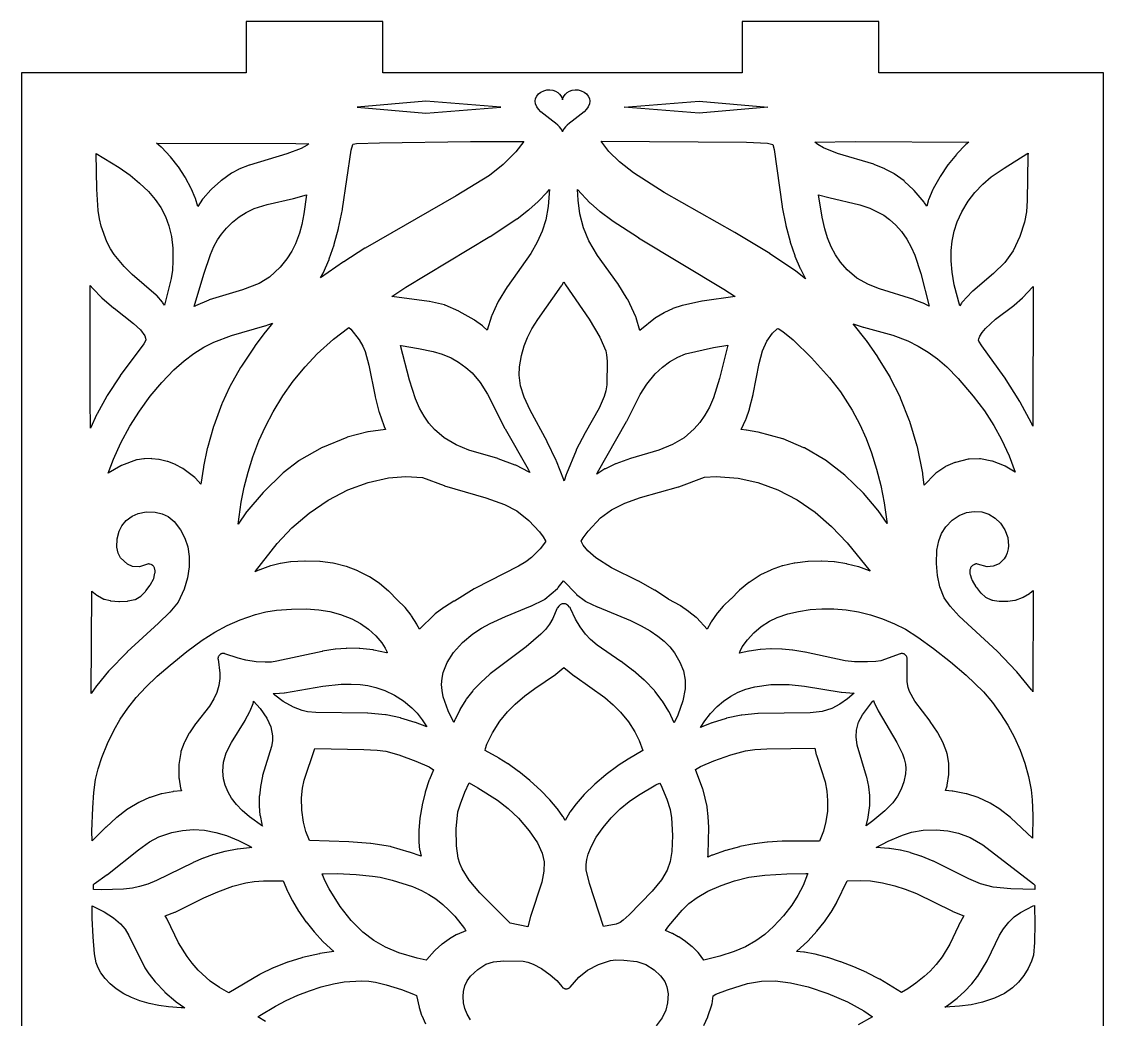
# Model space of a CAD drawing. Header units: millimetres. Extents: x 10 to 410, y 18 to 283.
# Drawn here: x 79 to 142.3, y 88.6 to 147 of the extents above; entities that cross this region are included whole.
import ezdxf

# ---------------------------------------------------------------- set-up
doc = ezdxf.new("R2010")
doc.units = ezdxf.units.MM
doc.layers.add('CUT', color=1, linetype='Continuous')
doc.layers.add('ENGRAVE', color=5, linetype='Continuous')

msp = doc.modelspace()

# ---------------------------------------------------------------- linework, layer by layer
at = {"layer": 'CUT'}
for points in [[(121.134, 147), (121.134, 144), (100.134, 144), (100.134, 147), (92.134, 147), (92.134, 144), (79, 144), (79, 24), (92.134, 24), (92.134, 21), (100.134, 21), (100.134, 24), (121.134, 24), (121.134, 21), (129.134, 21), (129.134, 24), (142.2679, 24), (142.2679, 144), (129.134, 144), (129.134, 147)], [(90.0753, 137.1644), (89.6127, 136.6428), (89.5819, 136.6028), (89.3035, 136.1882), (89.1612, 136.6424), (89.1455, 136.6853), (88.9294, 137.201), (88.9119, 137.2378), (88.5835, 137.8597), (88.5639, 137.8931), (88.1733, 138.4933), (88.1532, 138.5214), (87.7092, 139.087), (87.6879, 139.1116), (87.1995, 139.6291), (87.1692, 139.6574), (86.8908, 139.8854), (95.0315, 139.8751), (95.7977, 139.849), (95.6996, 139.775), (95.3438, 139.5814), (94.5167, 139.2614), (92.3241, 138.5997), (92.3066, 138.5936), (91.7115, 138.3633), (91.6841, 138.3507), (91.3093, 138.1521), (91.2785, 138.133), (90.6853, 137.7112), (90.6587, 137.6899), (90.1025, 137.1917)], [(97.5362, 134.9178), (97.7588, 136.0057), (97.7642, 136.0364), (98.2664, 139.4692), (98.3614, 139.8057), (98.3849, 139.8384), (98.5853, 139.868), (99.9336, 139.9133), (105.2455, 139.9871), (108.3628, 139.9791), (107.8961, 139.3758), (107.1631, 138.6427), (106.3652, 137.9969), (104.4124, 136.8), (99.0871, 133.7433), (99.0763, 133.7368), (97.835, 132.9459), (97.8247, 132.939), (96.4868, 132.0022), (96.6146, 132.238), (96.632, 132.2737), (96.9791, 133.0741), (96.9933, 133.1111), (97.2751, 133.939), (97.2851, 133.9723), (97.5291, 134.8874)], [(123.4851, 136.1495), (123.694, 135.0906), (123.701, 135.0601), (123.9422, 134.1288), (123.9525, 134.094), (124.2144, 133.3141), (124.228, 133.2787), (124.5328, 132.5604), (124.5501, 132.5243), (124.8545, 131.9526), (124.2832, 132.4004), (124.2651, 132.4135), (122.7631, 133.4154), (122.7522, 133.4223), (120.7092, 134.6511), (120.7036, 134.6544), (116.5882, 136.9975), (114.7958, 138.1487), (113.9647, 138.7954), (113.3513, 139.3939), (112.9318, 139.9408), (112.899, 140), (121.3874, 139.9378), (122.6294, 139.8867), (122.9305, 139.8176), (123.0059, 139.5136), (123.4801, 136.1784)], [(125.8917, 139.6066), (125.5647, 139.8027), (125.3868, 139.9541), (127.7572, 139.9791), (134.3999, 139.9482), (134.2288, 139.802), (134.2062, 139.7809), (133.6957, 139.2542), (133.6752, 139.231), (133.1969, 138.6421), (133.1775, 138.616), (132.7143, 137.9346), (132.694, 137.9015), (132.3149, 137.2134), (132.2936, 137.169), (132.0404, 136.5625), (132.0279, 136.529), (132.0176, 136.4943), (131.9397, 136.1923), (131.8116, 136.3903), (131.7818, 136.4305), (131.1927, 137.1229), (131.1677, 137.1494), (130.6419, 137.6492), (130.6095, 137.6762), (130.039, 138.0867), (130.009, 138.1055), (129.515, 138.3734), (129.4911, 138.3847), (128.8689, 138.6436), (128.8434, 138.6526), (126.7122, 139.2742)], [(85.4703, 132.2094), (84.9982, 132.6617), (84.4142, 133.3677), (84.1982, 133.7106), (83.991, 134.119), (83.6518, 135.037), (83.5535, 135.4606), (83.4809, 135.9498), (83.3995, 137.1986), (83.3634, 139.2752), (84.7109, 138.4601), (85.3445, 138.009), (85.899, 137.556), (86.4161, 137.057), (86.8104, 136.5955), (87.1335, 136.1264), (87.4117, 135.5994), (87.6168, 135.054), (87.7655, 134.4259), (87.8415, 133.7486), (87.8505, 132.9952), (87.8202, 132.4538), (87.7445, 131.9683), (87.3476, 130.4139), (87.2628, 130.5443), (87.2315, 130.5859), (86.9034, 130.9643), (86.8695, 130.9983)], [(136.9888, 133.5961), (136.4981, 132.913), (135.8503, 132.2568), (134.6237, 131.225), (134.5965, 131.1993), (134.0154, 130.5834), (133.9914, 130.5553), (133.9697, 130.5238), (133.8686, 130.3615), (133.5484, 131.6021), (133.4226, 132.3373), (133.3603, 133.0032), (133.3592, 133.6059), (133.4163, 134.1609), (133.5413, 134.729), (133.7258, 135.2872), (133.9923, 135.8773), (134.3582, 136.4882), (134.7588, 137.0104), (135.2232, 137.4958), (135.7132, 137.9113), (136.4609, 138.4274), (137.7954, 139.2724), (137.8674, 139.3102), (137.8579, 139.1692), (137.8568, 139.1425), (137.803, 136.5235), (137.7638, 135.8636), (137.6511, 135.2706), (137.3766, 134.4205)], [(89.6542, 132.2276), (90.0486, 133.3798), (90.2502, 133.8456), (90.4569, 134.2297), (90.6827, 134.5632), (90.9784, 134.9168), (91.3288, 135.2659), (91.7178, 135.577), (92.1401, 135.8402), (92.6009, 136.058), (93.3638, 136.3032), (94.8938, 136.6534), (94.9041, 136.656), (95.6647, 136.8665), (95.5143, 135.7556), (95.3962, 135.1246), (95.256, 134.6211), (95.0086, 133.9882), (94.8023, 133.5693), (94.5085, 133.1102), (94.1179, 132.6288), (93.4955, 132.0508), (92.8838, 131.6718), (91.9251, 131.3038), (89.9734, 130.7155), (89.9461, 130.7054), (89.1756, 130.3698), (89.15, 130.357), (89.0961, 130.3262)], [(108.7826, 133.44), (107.4136, 131.4961), (107.3997, 131.4749), (106.8777, 130.6249), (106.8518, 130.5759), (106.5063, 129.8119), (106.4867, 129.7611), (106.2223, 128.943), (106.0014, 129.1674), (105.9806, 129.1868), (105.9586, 129.2038), (105.4821, 129.5393), (105.4584, 129.5543), (104.5901, 130.0435), (104.5678, 130.0546), (103.7758, 130.4059), (103.7536, 130.4145), (103.7311, 130.4209), (102.8514, 130.6207), (102.8306, 130.6244), (100.6573, 130.9135), (101.4775, 131.4593), (106.393, 134.4297), (106.4014, 134.435), (107.9638, 135.4567), (107.9805, 135.4684), (108.6519, 135.9785), (108.6704, 135.9938), (109.217, 136.4805), (109.2374, 136.5003), (109.7118, 137.0024), (109.7275, 137.0202), (109.8641, 137.1856), (109.8637, 136.9492), (109.805, 136.1735), (109.6619, 135.4105), (109.4445, 134.7328), (109.1595, 134.1008)], [(120.7304, 130.9066), (118.8102, 130.6497), (118.7908, 130.6462), (117.6489, 130.3923), (117.6237, 130.3854), (117.0931, 130.2044), (117.0694, 130.195), (116.6022, 129.9807), (116.5765, 129.9671), (116.1087, 129.6865), (116.0764, 129.664), (115.1637, 128.9312), (114.9447, 129.6607), (114.9329, 129.6951), (114.919, 129.728), (114.4472, 130.7313), (114.4236, 130.775), (113.8701, 131.672), (113.8544, 131.6955), (112.6881, 133.3186), (112.1797, 134.1808), (111.863, 134.9248), (111.6516, 135.7457), (111.5486, 136.5589), (111.5148, 137.1768), (112.2409, 136.4052), (112.265, 136.3822), (112.8238, 135.8977), (112.8407, 135.8841), (113.5146, 135.3787), (113.5304, 135.3678), (115.0778, 134.3612), (115.0857, 134.3563), (120.0775, 131.3427)], [(131.2406, 133.3266), (131.5886, 132.2669), (132.0828, 130.348), (131.844, 130.4675), (131.8245, 130.4762), (131.1927, 130.7284), (131.1754, 130.7345), (129.1818, 131.3616), (128.5223, 131.6134), (127.8415, 131.9943), (127.2829, 132.483), (126.9003, 132.9276), (126.6034, 133.3588), (126.3517, 133.8263), (126.1372, 134.3488), (125.9719, 134.8779), (125.8141, 135.549), (125.6082, 136.8719), (126.2059, 136.7038), (126.2156, 136.7012), (128.0176, 136.2755), (128.6035, 136.0849), (129.423, 135.6692), (129.768, 135.4181), (130.1296, 135.0854), (130.4552, 134.7098), (130.7642, 134.2736), (131.0305, 133.8)], [(109.1841, 129.5684), (110.5824, 131.5383), (110.5985, 131.5627), (110.6131, 131.5889), (110.7113, 131.7794), (110.7853, 131.6376), (110.8117, 131.5937), (112.1884, 129.5971), (112.8266, 128.5348), (113.1616, 127.7293), (113.2103, 127.5064), (113.2396, 127.1369), (113.2206, 125.7376), (113.1706, 125.3943), (113.0781, 125.0662), (112.7698, 124.3845), (111.9611, 122.9421), (111.9543, 122.9295), (111.4424, 121.9417), (111.4257, 121.9058), (110.8588, 120.5354), (110.8442, 120.4953), (110.7259, 120.1205), (110.7199, 120.1428), (110.7031, 120.195), (110.2823, 121.2859), (110.2672, 121.3209), (109.7384, 122.4186), (109.729, 122.4371), (108.7444, 124.2585), (108.3977, 125.017), (108.1842, 125.6792), (108.102, 126.3067), (108.1237, 126.8053), (108.23, 127.4617), (108.3827, 128.0187), (108.5862, 128.5252), (108.8428, 129.0177)], [(84.7536, 126.27), (83.9994, 125.1123), (83.9821, 125.0831), (83.4172, 124.0409), (83.4065, 124.0198), (83.0225, 123.2129), (83.0034, 124.8505), (83, 131.5672), (83.1586, 131.3772), (83.1797, 131.3541), (83.6807, 130.8533), (83.6974, 130.8378), (84.391, 130.2359), (84.4038, 130.2252), (85.5431, 129.3402), (85.9559, 128.9615), (86.1959, 128.6159), (86.243, 128.4789), (86.2598, 128.3743), (86.2488, 128.3234), (86.1446, 128.1382), (84.7678, 126.2903)], [(137.3883, 124.7624), (136.4839, 126.1879), (136.4699, 126.2086), (135.1525, 128.0219), (134.987, 128.3089), (134.9707, 128.363), (134.9818, 128.444), (135.0363, 128.585), (135.1798, 128.8178), (135.366, 129.0429), (135.956, 129.5893), (137.0338, 130.3914), (137.0517, 130.4057), (137.5374, 130.8276), (137.5621, 130.8515), (138.1299, 131.4597), (138.1576, 131.4934), (138.1641, 131.5021), (138.1465, 123.3284), (138.087, 123.464), (138.071, 123.4966), (137.4036, 124.7363)], [(89.634, 120.9628), (89.628, 120.9284), (89.4861, 119.9364), (89.1679, 120.2893), (89.1457, 120.3116), (89.1222, 120.3312), (88.4363, 120.8464), (88.3978, 120.8706), (88.02, 121.0679), (87.993, 121.08), (87.5424, 121.2524), (87.5132, 121.2615), (87.0507, 121.3738), (87.0221, 121.3788), (86.6144, 121.4253), (86.5862, 121.4265), (86.1815, 121.4219), (86.1501, 121.4194), (85.7646, 121.3608), (85.7421, 121.3561), (85.7199, 121.3493), (84.8404, 121.0319), (84.8175, 121.0222), (84.7951, 121.0102), (84.0688, 120.5735), (84.3755, 121.3898), (84.8109, 122.3494), (85.338, 123.3319), (85.8866, 124.2098), (86.5192, 125.0852), (87.1939, 125.8898), (87.904, 126.6148), (88.5071, 127.1429), (89.0791, 127.5735), (89.6585, 127.9422), (90.2387, 128.2431), (91.2803, 128.6293), (93.2246, 129.1958), (93.2384, 129.2002), (93.6728, 129.3557), (93.261, 128.8483), (93.2513, 128.8358), (92.648, 128.0245), (92.6358, 128.0071), (91.8211, 126.7775), (91.8071, 126.7548), (91.1688, 125.6436), (91.1498, 125.6067), (90.7242, 124.6745), (90.7096, 124.6386), (90.2389, 123.3393), (90.229, 123.3091), (89.8662, 122.0681), (89.8561, 122.0276)], [(92.242, 120.6299), (92.5256, 121.5309), (92.8794, 122.4631), (93.2576, 123.3065), (93.7108, 124.1748), (94.2824, 125.1119), (94.8794, 125.9538), (95.5734, 126.8007), (96.2841, 127.5535), (97.2386, 128.4218), (98.1286, 129.093), (98.14, 129.0963), (98.2448, 129.0115), (98.7328, 128.3756), (98.949, 128.0137), (99.0936, 127.7044), (99.3085, 126.9049), (99.6805, 125.0729), (99.6856, 125.0505), (99.8997, 124.1882), (99.9117, 124.1473), (100.1768, 123.3633), (100.1982, 123.3105), (100.2822, 123.1342), (99.2733, 123.0041), (99.2426, 122.9982), (98.046, 122.6768), (98.0165, 122.6667), (96.6052, 122.0859), (96.5759, 122.0716), (95.2398, 121.3134), (95.2083, 121.2926), (94.2989, 120.6022), (94.2677, 120.5751), (93.1459, 119.4638), (93.1268, 119.4432), (92.1799, 118.3396), (92.1579, 118.3112), (91.6577, 117.6009), (91.8384, 118.8828), (92.0194, 119.7657)], [(134.3921, 121.4033), (134.3655, 121.398), (133.6208, 121.2065), (133.5861, 121.1947), (133.0419, 120.9634), (133.0162, 120.9507), (132.9914, 120.9348), (132.4768, 120.5694), (132.4563, 120.5535), (132.4369, 120.5356), (131.7836, 119.8819), (131.7125, 120.5197), (131.7049, 120.5687), (131.391, 122.1104), (131.3799, 122.1549), (130.9505, 123.6059), (130.9358, 123.6486), (130.4111, 124.9695), (130.3944, 125.0067), (129.8063, 126.1775), (129.7896, 126.2078), (129.0862, 127.3667), (129.0717, 127.389), (128.4105, 128.3332), (128.3978, 128.3503), (127.6314, 129.325), (128.2276, 129.1298), (128.2377, 129.1269), (129.9496, 128.6489), (130.8345, 128.315), (131.4438, 128.0148), (132.0216, 127.6641), (132.5756, 127.258), (133.1144, 126.7913), (133.7842, 126.1091), (134.6511, 125.0903), (135.3097, 124.2193), (135.8658, 123.3662), (136.3196, 122.541), (136.7549, 121.5941), (137.1175, 120.642), (136.5302, 120.9888), (136.4892, 121.0084), (135.7744, 121.2755), (135.7353, 121.2865), (135.0754, 121.4113), (135.0524, 121.4144), (135.0293, 121.4152), (134.4189, 121.4052)], [(129.2454, 119.8509), (129.4452, 118.8333), (129.6101, 117.7436), (129.6235, 117.6259), (129.095, 118.3858), (129.0741, 118.4134), (128.2416, 119.403), (128.2171, 119.4292), (127.1681, 120.4412), (127.1408, 120.4648), (126.009, 121.3289), (125.9802, 121.3484), (124.7815, 122.0514), (124.7513, 122.0666), (123.5435, 122.5796), (123.512, 122.5905), (122.0701, 122.9811), (122.0488, 122.9859), (121.3904, 123.0997), (121.369, 123.1024), (121.0861, 123.124), (121.3524, 123.7202), (121.367, 123.7569), (121.5642, 124.3176), (121.5789, 124.3677), (121.7761, 125.1838), (121.781, 125.2058), (122.134, 126.9911), (122.3356, 127.7331), (122.5811, 128.3056), (122.9213, 128.775), (123.1832, 129.0222), (123.2403, 129.0406), (123.5245, 128.8715), (124.1289, 128.3696), (125.2059, 127.3212), (126.2598, 126.1507), (126.8935, 125.3344), (127.5703, 124.2689), (128.0187, 123.4299), (128.388, 122.6147), (128.7108, 121.7637), (129.0084, 120.8046)], [(102.8258, 123.4948), (102.5354, 123.9149), (102.2757, 124.3903), (102.0445, 124.9234), (101.6937, 126.0145), (101.1657, 128.0572), (101.1895, 128.0553), (102.2116, 127.8806), (103.071, 127.6967), (103.5882, 127.5401), (104.1192, 127.3167), (104.5501, 127.0782), (104.9874, 126.765), (105.3422, 126.4411), (105.8181, 125.8773), (106.2522, 125.1962), (107.2596, 123.1925), (107.2716, 123.1704), (108.6335, 120.811), (108.7318, 120.6077), (108.7178, 120.6174), (108.6876, 120.6353), (107.8982, 121.0379), (107.8713, 121.0498), (106.8651, 121.4234), (106.8499, 121.4285), (105.1609, 121.9319), (104.4064, 122.2426), (103.7225, 122.6429), (103.1487, 123.1267)], [(113.7531, 121.1222), (113.7323, 121.1135), (113.143, 120.839), (113.112, 120.8222), (112.6463, 120.525), (112.6906, 120.6212), (114.3851, 123.6026), (114.3956, 123.6221), (115.1758, 125.1716), (115.5682, 125.7937), (116.0625, 126.3873), (116.4842, 126.7796), (116.8936, 127.0842), (117.3819, 127.367), (117.8365, 127.5626), (119.4744, 127.9368), (120.3133, 128.0677), (119.819, 126.1147), (119.458, 124.9775), (119.2242, 124.4379), (118.9632, 123.9625), (118.6713, 123.5423), (118.3427, 123.1655), (117.745, 122.645), (117.0764, 122.2536), (116.2713, 121.9301), (114.619, 121.434), (114.6066, 121.4299)], [(97.9796, 115.114), (97.2194, 115.3033), (97.1945, 115.308), (96.4548, 115.4086), (96.4313, 115.4105), (95.5815, 115.437), (95.5616, 115.4366), (94.7395, 115.3901), (94.718, 115.3879), (94.1438, 115.3), (94.1221, 115.2956), (93.5681, 115.1558), (93.5463, 115.1493), (92.9273, 114.9285), (92.9122, 114.9226), (92.6443, 114.8069), (92.67, 114.8442), (93.9437, 116.461), (94.804, 117.3686), (95.8132, 118.2359), (96.9272, 118.998), (98.0827, 119.6019), (99.2638, 120.0401), (100.4556, 120.3058), (101.4772, 120.3902), (102.4368, 120.333), (103.7201, 119.846), (103.7376, 119.8401), (106.1566, 119.1271), (107.2383, 118.7432), (107.9565, 118.365), (108.6629, 117.8153), (109.2961, 117.1474), (109.5088, 116.849), (109.6311, 116.615), (109.645, 116.5549), (109.332, 116.1517), (108.8203, 115.6468), (108.4911, 115.3882), (108.069, 115.139), (105.4974, 113.8265), (105.4713, 113.8114), (104.3134, 113.0927), (104.2858, 113.0779), (103.7248, 112.74), (103.7004, 112.7236), (103.1786, 112.3368), (103.1478, 112.3108), (102.2623, 111.453), (102.1226, 111.7281), (102.1103, 111.7501), (101.8108, 112.2338), (101.7888, 112.2647), (101.4289, 112.709), (101.4041, 112.7361), (100.9866, 113.1394), (100.9599, 113.1623), (100.4879, 113.6489), (100.4604, 113.6751), (99.9368, 114.1174), (99.9093, 114.1382), (99.3371, 114.5175), (99.3101, 114.5333), (98.6923, 114.8475), (98.6661, 114.8589), (98.0056, 115.1059)], [(118.4839, 112.1024), (118.4553, 112.1288), (118.032, 112.4705), (118.0109, 112.4862), (117.5286, 112.8115), (117.5073, 112.8247), (116.8614, 113.1884), (116.8409, 113.1989), (116.0383, 113.7215), (116.021, 113.7319), (115.0917, 114.2476), (115.0806, 114.2535), (113.5034, 115.0335), (112.5914, 115.6203), (112.1089, 116.0375), (111.8361, 116.3668), (111.7319, 116.5932), (111.8431, 116.8014), (112.1288, 117.1917), (112.8585, 117.9678), (113.4919, 118.4268), (114.2719, 118.8165), (115.2053, 119.1458), (117.42, 119.7707), (117.44, 119.7773), (118.9484, 120.3487), (119.6292, 120.3836), (120.9117, 120.2761), (122.0595, 120.0256), (123.2274, 119.5999), (124.3596, 119.0077), (125.4064, 118.2866), (126.3717, 117.459), (127.2896, 116.5054), (128.619, 114.8499), (128.6056, 114.8561), (128.5866, 114.8638), (127.9593, 115.0872), (127.9387, 115.0937), (127.2913, 115.2606), (127.2707, 115.2649), (126.5504, 115.3829), (126.5296, 115.3853), (125.804, 115.4364), (125.7823, 115.437), (125.0016, 115.4172), (124.9785, 115.4154), (124.2155, 115.3175), (124.192, 115.3132), (123.5142, 115.1538), (123.4898, 115.1466), (122.8473, 114.921), (122.8203, 114.9097), (122.2231, 114.6182), (122.1947, 114.602), (121.5551, 114.1878), (121.5299, 114.1695), (120.9937, 113.735), (120.9663, 113.71), (120.4958, 113.2292), (120.469, 113.2005), (120.049, 112.8123), (120.023, 112.7852), (119.6994, 112.4017), (119.6812, 112.378), (119.3322, 111.8697), (119.317, 111.8452), (119.1019, 111.4566)], [(135.9409, 117.9523), (136.2579, 117.645), (136.5054, 117.2611), (136.6723, 116.8036), (136.7237, 116.3332), (136.7074, 116.1532), (136.6507, 115.92), (136.5812, 115.7515), (136.4701, 115.5702), (136.1648, 115.2784), (135.8207, 115.1279), (135.4664, 115.1019), (134.9015, 115.2583), (134.8719, 115.2644), (134.8421, 115.2666), (134.8122, 115.2648), (134.7827, 115.2593), (134.7537, 115.2497), (134.7254, 115.2364), (134.6461, 115.1932), (134.6183, 115.1758), (134.592, 115.1546), (134.5672, 115.1301), (134.5444, 115.1023), (134.5237, 115.0715), (134.5055, 115.0381), (134.4897, 115.0026), (134.4766, 114.9649), (134.4663, 114.9257), (134.4589, 114.8852), (134.4545, 114.8442), (134.4531, 114.8025), (134.4549, 114.7609), (134.4596, 114.7197), (134.4673, 114.6794), (134.4778, 114.6404), (134.5544, 114.3963), (134.5665, 114.362), (134.5809, 114.3294), (134.5973, 114.2987), (134.8158, 113.928), (134.8308, 113.9042), (134.8472, 113.8821), (135.0904, 113.577), (135.1122, 113.5521), (135.1356, 113.5301), (135.3551, 113.3428), (135.3816, 113.3227), (135.4094, 113.3061), (135.707, 113.1676), (135.7358, 113.1585), (135.7653, 113.1522), (136.1802, 113.0844), (136.2047, 113.0813), (136.2293, 113.0802), (136.6339, 113.0781), (136.6581, 113.0788), (136.682, 113.0815), (137.0925, 113.1426), (137.1329, 113.1513), (137.5388, 113.2923), (137.5775, 113.3117), (137.9558, 113.5416), (137.9939, 113.5693), (138.1664, 113.7168), (138.1469, 107.7818), (138.0975, 107.8634), (138.0742, 107.8964), (137.2146, 108.9595), (137.1966, 108.9798), (136.0616, 110.1513), (136.0503, 110.1624), (133.8432, 112.2146), (133.3174, 112.788), (132.9656, 113.2773), (132.7125, 113.9196), (132.5583, 114.5846), (132.5004, 115.2829), (132.5312, 116.0764), (132.64, 116.6238), (132.8078, 117.0381), (133.0606, 117.4288), (133.4277, 117.8205), (133.8327, 118.0997), (134.2659, 118.2729), (134.7113, 118.3413), (135.151, 118.3075), (135.5667, 118.1758)], [(87.0056, 111.7958), (85.1798, 110.1249), (85.1666, 110.1121), (84.1018, 109.0124), (84.0851, 108.9937), (83.3987, 108.1559), (83.3835, 108.1357), (83.0732, 107.6844), (83.1013, 113.6816), (83.1029, 113.6801), (83.3975, 113.442), (83.4377, 113.4146), (83.801, 113.2113), (83.8223, 113.2021), (83.8442, 113.196), (84.1736, 113.1166), (84.1965, 113.112), (84.2198, 113.1091), (84.6862, 113.0683), (84.709, 113.0672), (84.732, 113.0677), (85.1751, 113.0935), (85.1991, 113.0958), (85.2228, 113.1), (85.6197, 113.1851), (85.6512, 113.1936), (85.6818, 113.2054), (85.9671, 113.3833), (85.9944, 113.4026), (86.0202, 113.4256), (86.2327, 113.6365), (86.2535, 113.6589), (86.2727, 113.6839), (86.5129, 114.0219), (86.5389, 114.0637), (86.71, 114.3779), (86.7266, 114.4118), (86.7406, 114.4474), (86.7521, 114.4849), (86.7609, 114.5235), (86.7985, 114.7241), (86.8046, 114.764), (86.8077, 114.8045), (86.8079, 114.8453), (86.8051, 114.8858), (86.7995, 114.9259), (86.7912, 114.9651), (86.78, 115.0029), (86.7661, 115.0389), (86.7498, 115.0732), (86.7311, 115.1049), (86.7102, 115.1342), (86.6873, 115.1604), (86.6626, 115.1835), (86.6365, 115.2034), (86.609, 115.2195), (86.5805, 115.2321), (86.5512, 115.2408), (86.4797, 115.2569), (86.4496, 115.2617), (86.4193, 115.2625), (86.389, 115.2591), (86.3592, 115.2519), (85.893, 115.104), (85.4883, 115.1199), (85.1977, 115.2422), (84.7895, 115.6173), (84.6366, 115.8951), (84.5717, 116.2514), (84.5863, 116.7314), (84.7038, 117.1909), (84.8623, 117.4999), (85.1219, 117.8104), (85.4594, 118.0586), (85.8171, 118.2136), (86.2877, 118.3058), (86.8089, 118.2969), (87.2171, 118.2066), (87.5672, 118.0381), (87.9259, 117.7412), (88.2963, 117.2701), (88.5497, 116.7829), (88.7158, 116.2566), (88.7965, 115.6925), (88.7914, 115.09), (88.6967, 114.452), (88.5095, 113.7862), (88.1621, 113.0363), (87.6651, 112.4426)], [(108.5148, 110.409), (106.4091, 108.8252), (106.3891, 108.8088), (105.8565, 108.3329), (105.8385, 108.3155), (105.4155, 107.8695), (105.3968, 107.848), (105.0056, 107.3489), (104.9869, 107.3222), (104.6349, 106.7556), (104.6196, 106.7275), (104.3487, 106.1645), (104.3394, 106.143), (104.2789, 105.9861), (103.9473, 106.6771), (103.6611, 107.4968), (103.5886, 107.8652), (103.5632, 108.2133), (103.5876, 108.5888), (103.6556, 108.9206), (103.8878, 109.5055), (104.2531, 110.0812), (104.7806, 110.6723), (105.3886, 111.1817), (105.8915, 111.5142), (106.3996, 111.7863), (107.3029, 112.1898), (108.7579, 112.7853), (108.7755, 112.7931), (109.5742, 113.1796), (109.604, 113.196), (110.3353, 113.8323), (110.359, 113.8551), (110.3809, 113.8811), (110.6937, 114.2861), (111.4268, 113.5067), (111.4528, 113.4818), (111.9758, 113.0838), (112.0063, 113.0674), (112.6659, 112.7588), (112.678, 112.7535), (114.6098, 111.9479), (115.2291, 111.6461), (115.7583, 111.3471), (116.206, 111.046), (116.5836, 110.7368), (116.9033, 110.4121), (117.1752, 110.0659), (117.5002, 109.5199), (117.7024, 109.0014), (117.8005, 108.4721), (117.7996, 107.9572), (117.6727, 107.2551), (117.3783, 106.4105), (117.17, 105.9679), (116.8695, 106.6092), (116.8536, 106.6388), (116.4901, 107.2303), (116.4717, 107.257), (116.0302, 107.8268), (116.0088, 107.8516), (115.4401, 108.4412), (115.4195, 108.4606), (114.7655, 109.0235), (114.7499, 109.036), (114.0642, 109.5525), (114.0547, 109.5595), (112.6704, 110.5215), (112.2633, 110.8513), (111.9864, 111.1598), (111.6733, 111.586), (111.4034, 112.0345), (111.1109, 112.6513), (111.0944, 112.6816), (111.0744, 112.7098), (111.0512, 112.7356), (110.9373, 112.8488), (110.9161, 112.868), (110.8931, 112.8853), (110.8685, 112.9002), (110.8426, 112.9129), (110.8157, 112.9231), (110.7878, 112.9308), (110.7593, 112.936), (110.7304, 112.9384), (110.7014, 112.9383), (110.6726, 112.9354), (110.6442, 112.93), (110.6164, 112.9219), (110.5635, 112.9039), (110.5345, 112.8925), (110.5068, 112.878), (110.4808, 112.861), (110.4566, 112.8414), (110.4347, 112.8196), (110.4151, 112.7957), (110.3412, 112.6953), (110.3233, 112.6678), (110.3084, 112.6387), (110.0597, 112.0737), (109.8671, 111.7359), (109.6405, 111.4349), (109.3732, 111.1484)], [(89.1771, 105.9104), (88.8181, 105.3841), (88.8014, 105.3565), (88.5258, 104.8404), (88.5096, 104.8043), (88.3207, 104.2974), (88.3114, 104.2676), (88.3052, 104.2371), (88.2017, 103.5267), (88.1986, 103.4827), (88.2033, 102.7259), (88.2044, 102.702), (88.2074, 102.6782), (88.2988, 102.1441), (88.3069, 102.1099), (88.3189, 102.0768), (88.3573, 101.9882), (87.8721, 101.9408), (87.8455, 101.937), (87.2002, 101.8179), (87.1646, 101.8092), (86.5087, 101.6066), (86.4725, 101.5929), (85.8852, 101.3278), (85.8525, 101.3107), (85.2275, 100.9335), (85.2004, 100.9152), (84.5661, 100.4337), (84.5469, 100.4178), (83.9349, 99.8691), (83.9235, 99.8583), (83.1214, 99.0605), (83.114, 99.625), (83.1578, 101.0026), (83.2242, 101.8987), (83.3294, 102.6426), (83.4742, 103.2714), (83.6912, 103.9421), (84.0233, 104.7675), (84.3858, 105.5205), (84.7691, 106.1861), (85.2038, 106.8226), (85.7009, 107.4437), (86.2721, 108.0631), (86.9286, 108.6935), (87.6813, 109.3473), (88.6669, 110.1345), (89.5681, 110.8011), (90.2902, 111.2725), (91.0114, 111.6619), (91.776, 111.9912), (92.6705, 112.3035), (93.2839, 112.4598), (93.9156, 112.5603), (94.7794, 112.6257), (95.6337, 112.6393), (96.3861, 112.589), (97.0258, 112.482), (97.6461, 112.312), (98.3152, 112.0556), (98.8186, 111.7839), (99.2906, 111.4446), (99.7111, 111.0573), (100.06, 110.6427), (100.2537, 110.343), (100.3732, 110.0976), (100.3842, 110.0559), (100.3448, 110.0673), (99.6009, 110.2277), (99.5696, 110.2329), (98.7758, 110.3217), (98.7424, 110.3236), (98.0024, 110.3275), (97.9737, 110.3263), (97.3589, 110.2733), (97.3368, 110.2706), (96.6008, 110.1544), (96.5823, 110.151), (93.9282, 109.5673), (93.618, 109.5242), (93.2469, 109.5124), (92.7099, 109.5455), (92.1061, 109.6394), (91.6697, 109.7504), (90.8903, 110.0091), (90.8619, 110.017), (90.8327, 110.0223), (90.8032, 110.0248), (90.7736, 110.0245), (90.7441, 110.0215), (90.7151, 110.0157), (90.6867, 110.0073), (90.6594, 109.9961), (90.6333, 109.9825), (90.6086, 109.9664), (90.5857, 109.9482), (90.5646, 109.9278), (90.5457, 109.9057), (90.529, 109.8818), (90.5147, 109.8565), (90.503, 109.8299), (90.494, 109.8023), (90.4878, 109.774), (90.4844, 109.7453), (90.4837, 109.7165), (90.486, 109.6877), (90.5907, 108.8728), (90.5987, 108.5702), (90.5416, 108.1449), (90.4192, 107.7496), (90.2483, 107.3796), (89.9868, 106.9482), (89.1885, 105.9261)], [(134.2472, 108.75), (135.2522, 107.7749), (135.7746, 107.1491), (136.2504, 106.4994), (136.6745, 105.8325), (137.0686, 105.1059), (137.4034, 104.3632), (137.6783, 103.6055), (137.8926, 102.8344), (138.0456, 102.0521), (138.1115, 101.4547), (138.151, 100.5403), (138.1294, 99.2085), (136.8593, 100.4069), (136.8375, 100.4256), (136.2385, 100.8921), (136.2132, 100.9097), (135.6376, 101.2719), (135.6037, 101.2903), (134.9785, 101.5824), (134.9406, 101.5971), (134.2764, 101.8074), (134.2413, 101.8163), (133.4639, 101.9666), (133.4286, 101.9714), (133.043, 102.0016), (133.128, 102.273), (133.1339, 102.2946), (133.138, 102.3164), (133.2329, 102.9373), (133.2357, 102.9613), (133.2364, 102.9854), (133.2288, 103.5623), (133.2276, 103.5855), (133.2245, 103.6087), (133.1261, 104.1746), (133.1207, 104.1991), (133.1132, 104.2232), (132.9258, 104.747), (132.9079, 104.7872), (132.5842, 105.391), (132.5682, 105.4175), (132.1376, 106.0526), (132.1289, 106.0648), (131.2433, 107.2416), (130.9266, 107.7991), (130.8476, 108.0439), (130.7997, 108.3583), (130.7918, 109.7229), (130.7902, 109.7516), (130.7858, 109.78), (130.7787, 109.8079), (130.7688, 109.835), (130.7564, 109.8611), (130.7415, 109.8858), (130.7241, 109.9091), (130.7045, 109.9306), (130.683, 109.9501), (130.6597, 109.9677), (130.6347, 109.9829), (130.6084, 109.9958), (130.5808, 110.0061), (130.5525, 110.0138), (130.5235, 110.0188), (130.4942, 110.0212), (130.4647, 110.0208), (130.4354, 110.0175), (130.4066, 110.0117), (130.3785, 110.0031), (129.2497, 109.6002), (128.955, 109.5495), (128.4669, 109.5314), (127.7033, 109.5462), (127.1706, 109.5991), (124.8274, 110.1049), (124.8101, 110.1081), (124.0973, 110.2208), (124.0778, 110.2232), (123.483, 110.2794), (123.459, 110.2808), (122.8447, 110.2918), (122.8183, 110.2912), (122.2093, 110.2511), (122.1858, 110.2487), (121.5509, 110.1589), (121.5353, 110.1563), (120.9799, 110.0492), (121.0197, 110.1589), (121.1519, 110.4129), (121.4482, 110.8333), (121.8251, 111.2386), (122.2627, 111.6078), (122.7379, 111.9181), (123.1827, 112.1314), (123.8186, 112.3438), (124.4301, 112.4912), (125.1117, 112.5968), (125.807, 112.6457), (126.5126, 112.6385), (127.2244, 112.5751), (127.9382, 112.4558), (128.6499, 112.2809), (129.3552, 112.0507), (130.0502, 111.7655), (130.6926, 111.4443), (131.4076, 110.989), (132.3346, 110.3161), (133.3212, 109.5378)], [(107.4569, 103.5624), (107.4404, 103.5734), (106.9386, 103.887), (106.9233, 103.8959), (106.111, 104.341), (106.135, 104.4704), (106.2172, 104.71), (106.5401, 105.3804), (106.9658, 106.0596), (107.4198, 106.6123), (107.8748, 107.0651), (108.438, 107.5477), (109.0194, 107.9815), (110.2201, 108.7966), (110.247, 108.8171), (110.7057, 109.2086), (111.3319, 108.7032), (111.3466, 108.6921), (113.1034, 107.4419), (113.5987, 107.0184), (114.0358, 106.5824), (114.501, 106.0195), (114.8734, 105.4411), (115.1212, 104.9284), (115.3301, 104.3439), (114.4781, 103.8498), (114.4652, 103.842), (113.8893, 103.4694), (113.8731, 103.4581), (113.182, 102.9451), (113.1654, 102.932), (112.5214, 102.3811), (112.5054, 102.3663), (111.9246, 101.7928), (111.9087, 101.7757), (111.4382, 101.2334), (111.4229, 101.2143), (111.0846, 100.7538), (111.0688, 100.73), (110.7841, 100.2531), (110.6683, 100.4626), (110.6513, 100.4898), (110.3446, 100.9264), (110.328, 100.9478), (109.8963, 101.4576), (109.8824, 101.473), (109.3704, 101.9997), (109.3576, 102.0123), (108.7437, 102.5737), (108.7303, 102.5851), (108.0808, 103.1136), (108.0662, 103.1249)], [(93.8023, 107.6794), (94.3458, 107.721), (94.3755, 107.7247), (96.6218, 108.1143), (97.6973, 108.2281), (98.2648, 108.2394), (98.798, 108.2099), (99.2464, 108.1488), (99.7171, 108.0422), (100.2512, 107.8593), (100.7993, 107.5922), (101.3252, 107.2508), (101.8159, 106.8495), (102.1275, 106.5301), (102.43, 106.1455), (102.6909, 105.7339), (102.046, 105.9842), (102.0229, 105.9921), (101.1818, 106.2453), (101.1579, 106.2515), (100.3147, 106.4344), (100.2739, 106.4405), (99.2434, 106.526), (99.2224, 106.5271), (96.1998, 106.5754), (95.7288, 106.6171), (95.4168, 106.6809), (94.8974, 106.878), (94.3022, 107.217), (93.8106, 107.5858), (93.71, 107.6783), (93.7789, 107.6785)], [(121.0782, 106.4177), (120.2342, 106.2314), (120.2103, 106.2251), (119.3912, 105.9753), (119.3656, 105.9661), (118.7387, 105.7135), (118.7169, 105.7037), (118.7134, 105.7021), (118.9668, 106.091), (119.2957, 106.5121), (119.6795, 106.9169), (120.0519, 107.2359), (120.4871, 107.5326), (120.9108, 107.7565), (121.3627, 107.9365), (121.8876, 108.0827), (122.8106, 108.2115), (123.8968, 108.2065), (124.7935, 108.1079), (126.9267, 107.7579), (126.9523, 107.7548), (127.6919, 107.6951), (127.3101, 107.3795), (126.8469, 107.0516), (126.3823, 106.8128), (125.813, 106.6232), (125.1243, 106.5583), (122.0843, 106.516), (122.0584, 106.5146), (121.1157, 106.4237)], [(91.5582, 101.1952), (91.2819, 101.5538), (91.0717, 101.9115), (90.9072, 102.3163), (90.8153, 102.6977), (90.772, 103.1313), (90.8045, 103.6648), (90.9656, 104.2063), (91.2731, 104.8228), (92.0644, 106.1032), (92.0729, 106.1177), (92.3512, 106.6302), (92.3671, 106.6645), (92.5388, 107.1069), (92.5463, 107.1288), (92.5521, 107.151), (92.5687, 107.2277), (92.9433, 106.8076), (93.3451, 106.2447), (93.5797, 105.7306), (93.6714, 105.2157), (93.6635, 104.9169), (93.6123, 104.5895), (93.0943, 102.8762), (93.0875, 102.8492), (92.9665, 102.2486), (92.9627, 102.2238), (92.903, 101.7003), (92.9012, 101.6722), (92.8916, 101.126), (92.8928, 101.0942), (92.941, 100.5692), (92.946, 100.5365), (93.0516, 100.0279), (93.0581, 100.0022), (93.0844, 99.9157), (92.3262, 100.4622), (91.9057, 100.8317)], [(128.8705, 107.1396), (128.8797, 107.1178), (129.0773, 106.7014), (129.0898, 106.6781), (130.1876, 104.8126), (130.5181, 104.1556), (130.6259, 103.8575), (130.6934, 103.5505), (130.7109, 103.2924), (130.6887, 102.9846), (130.5916, 102.5053), (130.4445, 102.0782), (130.2365, 101.6827), (129.9509, 101.2944), (129.4841, 100.8114), (128.787, 100.2251), (128.3992, 99.9384), (128.5066, 100.4221), (128.5111, 100.448), (128.5997, 101.1317), (128.6021, 101.1672), (128.6057, 101.6806), (128.6039, 101.7156), (128.5474, 102.2155), (128.543, 102.2429), (128.4265, 102.7959), (128.4204, 102.8196), (127.8691, 104.6585), (127.8082, 105.1423), (127.8256, 105.5292), (127.9507, 106.0023), (128.1784, 106.4346), (128.7705, 107.2104), (128.8308, 107.2728), (128.8629, 107.1621)], [(100.6039, 98.7142), (100.5678, 98.7224), (99.4242, 98.9098), (99.3963, 98.913), (98.1418, 99.0051), (98.1283, 99.0057), (95.8421, 99.0744), (95.6242, 99.6073), (95.478, 100.1521), (95.3855, 100.8495), (95.3783, 101.5742), (95.4343, 102.1372), (95.5334, 102.619), (96.1427, 104.4733), (99.0055, 104.4136), (99.7903, 104.3667), (100.3041, 104.3008), (101.057, 104.0915), (102.0573, 103.7249), (102.8264, 103.3846), (103.0834, 103.2264), (102.848, 102.6457), (102.8411, 102.627), (102.6077, 101.9179), (102.6016, 101.8968), (102.4224, 101.1761), (102.4178, 101.1541), (102.2888, 100.3911), (102.2857, 100.3674), (102.2267, 99.6844), (102.2256, 99.6579), (102.2286, 99.0228), (102.2301, 98.9936), (102.2776, 98.5409), (102.2829, 98.5084), (102.3586, 98.1642), (101.6874, 98.4016), (101.6696, 98.4074)], [(125.4752, 104.0975), (125.4826, 104.0708), (125.9884, 102.5147), (126.0917, 101.9721), (126.1401, 101.4311), (126.1273, 100.8057), (126.0394, 100.1921), (125.8906, 99.6337), (125.6699, 99.0488), (123.4971, 99.0407), (123.4774, 99.04), (122.6192, 98.9831), (122.6005, 98.9813), (121.8568, 98.8871), (121.836, 98.8838), (121.0013, 98.7211), (120.9806, 98.7163), (120.189, 98.5057), (120.1669, 98.4989), (119.4, 98.2329), (119.3767, 98.2237), (119.1253, 98.1132), (119.1451, 98.2349), (119.1488, 98.2742), (119.1897, 99.8376), (119.1895, 99.8589), (119.1609, 100.4642), (119.1593, 100.4848), (119.0947, 101.032), (119.0884, 101.0667), (118.8515, 102.0459), (118.8412, 102.0797), (118.4101, 103.2344), (118.703, 103.4159), (119.476, 103.752), (120.4812, 104.1035), (121.3305, 104.3233), (121.877, 104.4022), (122.5798, 104.447), (125.3905, 104.4755)], [(104.5372, 98.045), (104.4259, 98.7685), (104.4165, 99.7679), (104.5196, 100.7514), (104.6642, 101.2194), (104.9278, 101.9084), (105.1709, 102.4559), (105.182, 102.4512), (105.6796, 102.1723), (106.8273, 101.4451), (107.4567, 100.95), (108.0516, 100.3834), (108.6814, 99.6555), (109.1676, 98.939), (109.4494, 98.3396), (109.553, 97.8238), (109.5383, 97.2939), (109.4157, 96.6474), (108.7646, 94.6433), (108.7602, 94.6283), (108.6027, 94.0387), (107.577, 94.2378), (105.7937, 96.0288), (105.1743, 96.7666), (104.7668, 97.4224), (104.6344, 97.7296)], [(117.0304, 98.4355), (116.9386, 97.854), (116.7633, 97.3485), (116.4227, 96.7725), (115.8843, 96.1143), (114.5414, 94.7344), (114.1905, 94.4102), (114.0081, 94.2778), (113.7815, 94.1908), (113.0349, 94.0519), (112.2135, 96.5639), (112.0263, 97.3657), (112.0129, 97.6734), (112.0495, 97.968), (112.1379, 98.2847), (112.3084, 98.713), (112.6117, 99.2689), (113.01, 99.8397), (113.484, 100.4012), (114.0126, 100.9275), (114.5325, 101.3625), (115.0782, 101.7394), (116.0869, 102.3384), (116.3168, 102.446), (116.387, 102.3324), (116.7348, 101.4958), (116.9356, 100.8863), (117.0188, 100.4098), (117.0594, 99.3816)], [(85.8366, 98.5358), (86.4774, 99.0011), (87.0328, 99.3053), (87.7753, 99.5526), (88.4083, 99.6756), (89.0451, 99.7177), (89.6907, 99.6784), (90.3517, 99.5564), (90.9777, 99.3694), (91.682, 99.0828), (92.2982, 98.7722), (92.4731, 98.6711), (92.3328, 98.6615), (92.3184, 98.6602), (91.629, 98.5811), (91.6066, 98.5777), (90.9033, 98.4451), (90.8788, 98.4394), (90.2478, 98.267), (90.2259, 98.2601), (89.645, 98.0546), (89.6267, 98.0474), (89.027, 97.7913), (89.0109, 97.7839), (86.8931, 96.7333), (86.3779, 96.5329), (85.8879, 96.3854), (85.4791, 96.2994), (84.9589, 96.2359), (83.6618, 96.1865), (83.2065, 96.2179), (83.2121, 96.5053), (83.2196, 96.5287), (83.2342, 96.5469), (83.9989, 97.083), (84.0131, 97.0935)], [(132.336, 97.8639), (132.3142, 97.8737), (131.6153, 98.1596), (131.5937, 98.1675), (130.9822, 98.3665), (130.9591, 98.3731), (130.4038, 98.5079), (130.3807, 98.5126), (129.7561, 98.6154), (129.7279, 98.6188), (128.9817, 98.6731), (129.6907, 99.0393), (130.5123, 99.4017), (131.0498, 99.5694), (131.7235, 99.6803), (132.4935, 99.7116), (133.1726, 99.6561), (133.79, 99.5193), (134.4845, 99.26), (135.2169, 98.8263), (138.1762, 96.55), (138.2521, 96.4602), (138.2609, 96.4273), (138.2669, 96.2389), (138.2642, 96.218), (136.8553, 96.2459), (135.8252, 96.3412), (135.0795, 96.537), (134.3936, 96.8314)], [(99.5268, 97.0015), (99.9751, 96.9307), (100.6793, 96.7661), (101.8607, 96.3895), (102.3858, 96.1602), (102.8236, 95.9259), (103.2273, 95.6653), (103.6411, 95.3425), (103.9936, 95.0146), (104.3308, 94.6485), (104.8969, 93.939), (104.9858, 93.8019), (104.4655, 93.5864), (104.4445, 93.5768), (104.4244, 93.5658), (104.0231, 93.3247), (104.0021, 93.311), (103.6005, 93.0229), (103.5799, 93.0067), (103.1775, 92.6625), (103.1473, 92.6328), (102.6932, 92.119), (102.6504, 92.0863), (102.1363, 92.2043), (101.0708, 92.5167), (100.2861, 92.8329), (99.6045, 93.2217), (98.9599, 93.7226), (98.268, 94.4027), (97.6233, 95.2213), (96.9836, 96.2439), (96.7501, 96.6994), (96.6008, 97.0647), (96.5866, 97.1264), (96.6467, 97.1366), (97.4463, 97.1422), (98.5588, 97.0907)], [(122.4623, 97.0542), (123.7557, 97.139), (124.8606, 97.1548), (124.9772, 97.1465), (124.9698, 97.1171), (124.7105, 96.457), (124.4074, 95.8552), (124.0505, 95.3044), (123.5588, 94.679), (122.9711, 94.045), (122.4605, 93.5826), (121.94, 93.2026), (121.328, 92.8572), (120.6778, 92.5837), (119.8294, 92.3147), (118.9098, 92.0844), (118.592, 92.4988), (118.5779, 92.5161), (118.5624, 92.5321), (118.2489, 92.8355), (118.2272, 92.8545), (117.8519, 93.1544), (117.831, 93.1697), (117.432, 93.4368), (117.4076, 93.4516), (117.0692, 93.6354), (117.0436, 93.6479), (116.6656, 93.8106), (116.861, 94.0933), (117.6397, 95.0103), (118.0314, 95.3956), (118.5078, 95.7496), (119.1313, 96.1078), (119.9046, 96.4518), (120.701, 96.7236), (121.5229, 96.9322)], [(94.5437, 91.9565), (93.7314, 91.6304), (93.7115, 91.6216), (92.9585, 91.2566), (92.9363, 91.2447), (91.1191, 90.1733), (90.5659, 90.4802), (90.0283, 90.8514), (89.3185, 91.4968), (88.9688, 91.8988), (88.6725, 92.2966), (88.1838, 93.1031), (87.5086, 94.4874), (87.4873, 94.5241), (87.3904, 94.6668), (87.9579, 94.8822), (87.9855, 94.8943), (89.6479, 95.7173), (90.4746, 96.0859), (91.3477, 96.4002), (92.1175, 96.5984), (92.6094, 96.6812), (93.144, 96.7303), (94.2991, 96.716), (94.5532, 96.1202), (94.5612, 96.1031), (94.8252, 95.5793), (94.8354, 95.5608), (95.201, 94.9485), (95.2124, 94.931), (95.6313, 94.3288), (95.6431, 94.3128), (96.1063, 93.7329), (96.1194, 93.7176), (96.6177, 93.1723), (96.6386, 93.1516), (97.2646, 92.5869), (96.4398, 92.4617), (96.4177, 92.4576), (95.4189, 92.2319), (95.3937, 92.2252), (94.5662, 91.9645)], [(130.6717, 96.2426), (131.3461, 95.9732), (133.446, 94.9386), (133.4705, 94.9279), (134.1009, 94.6818), (133.7933, 94.1051), (133.7857, 94.0899), (133.2858, 93.0079), (132.8315, 92.2703), (132.4973, 91.8346), (132.1367, 91.4386), (131.7851, 91.1159), (131.3067, 90.7362), (130.8313, 90.4014), (130.453, 90.1828), (129.1894, 90.9616), (129.1681, 90.9736), (128.4449, 91.3439), (128.4298, 91.3511), (127.6813, 91.6849), (127.6664, 91.6911), (126.9107, 91.9822), (126.8949, 91.9879), (126.1505, 92.2298), (126.1326, 92.2349), (125.4177, 92.4212), (125.3969, 92.4259), (124.7789, 92.543), (124.7532, 92.5467), (124.3121, 92.593), (124.9788, 93.2004), (124.9977, 93.2193), (125.5016, 93.7665), (125.515, 93.782), (125.9371, 94.308), (125.9494, 94.3244), (126.328, 94.8682), (126.3394, 94.8858), (126.6752, 95.4482), (126.6888, 95.4739), (127.2754, 96.7188), (128.0539, 96.74), (128.6445, 96.7134), (129.3487, 96.6136), (130.0784, 96.4366)], [(86.4354, 91.2726), (86.451, 91.2516), (86.8141, 90.8038), (86.8297, 90.786), (87.3519, 90.2363), (87.3737, 90.2156), (88.0208, 89.6566), (88.0432, 89.639), (88.5458, 89.2805), (88.3372, 89.2889), (87.5835, 89.3453), (87.0339, 89.4206), (86.4566, 89.5417), (85.919, 89.6998), (85.423, 89.893), (84.9724, 90.1187), (84.5289, 90.4034), (84.1794, 90.6903), (83.8804, 91.0036), (83.633, 91.3427), (83.476, 91.6273), (83.3588, 91.9144), (83.2673, 92.4519), (83.1819, 93.4536), (83.131, 94.542), (83.1301, 95.2569), (83.8298, 94.9005), (84.3666, 94.5568), (84.7767, 94.2038), (85.0514, 93.8867), (85.2768, 93.532), (86.1765, 91.6614), (86.1981, 91.6238)], [(137.0579, 94.6087), (137.4285, 94.863), (138.1697, 95.2566), (138.2376, 95.2804), (138.2463, 95.2238), (138.2679, 94.2353), (138.2412, 93.1155), (138.1754, 92.3782), (138.07, 92.0171), (137.8756, 91.5948), (137.6162, 91.1764), (137.3123, 90.7949), (136.9501, 90.4507), (136.4799, 90.1373), (135.9045, 89.8605), (135.1906, 89.6168), (134.5447, 89.4691), (133.8512, 89.3792), (133.0197, 89.3289), (132.9994, 89.3289), (133.2038, 89.4613), (133.2254, 89.4766), (133.7176, 89.8589), (133.7351, 89.8737), (134.1398, 90.2401), (134.1578, 90.2577), (134.5547, 90.682), (134.5715, 90.7016), (134.9002, 91.1198), (134.9199, 91.1477), (135.4736, 92.0467), (135.4893, 92.0756), (136.1842, 93.5451), (136.4269, 93.9222), (136.7338, 94.3005)]]:
    msp.add_lwpolyline(points, close=True, dxfattribs=at)
for points in [[(105.2479, 88.5902), (105.054, 88.9132), (104.9131, 89.2584), (104.8417, 89.5734), (104.8154, 89.955), (104.8394, 90.2543), (104.9206, 90.5754), (105.0576, 90.8715), (105.2493, 91.1427), (105.6737, 91.5364), (106.1526, 91.8373), (106.6051, 91.9849), (107.2075, 92.0484), (108.3412, 92.0287), (108.613, 91.9703), (108.9207, 91.8483), (109.406, 91.5826), (109.9121, 91.2227), (110.2989, 90.8813), (110.6192, 90.5099), (110.6393, 90.4887), (110.6615, 90.4695), (110.6855, 90.4524), (110.7111, 90.4377), (110.738, 90.4255), (110.7659, 90.4158), (110.7947, 90.4088), (110.824, 90.4046), (110.8537, 90.4031), (110.8833, 90.4044), (110.9127, 90.4084), (110.9416, 90.4153), (110.9696, 90.4248), (110.9965, 90.4369), (111.0221, 90.4515), (111.0462, 90.4685), (111.0685, 90.4875), (111.0888, 90.5086), (111.589, 91.0819), (112.0944, 91.49), (112.7411, 91.8349), (113.4394, 92.0652), (113.7441, 92.0919), (114.2278, 92.0806), (114.9793, 91.9947), (115.5048, 91.8164), (115.9898, 91.505), (116.365, 91.1623), (116.6109, 90.8304), (116.7414, 90.5197), (116.806, 90.111), (116.7804, 89.588), (116.6697, 89.148), (116.4555, 88.7049), (116.1125, 88.2302)], [(93.2637, 88.4817), (92.8112, 88.7603), (92.9282, 88.8404), (93.8539, 89.3922), (94.4733, 89.7153), (95.1582, 90.0266), (95.8435, 90.2921), (96.5216, 90.5099), (97.2402, 90.6904), (97.8737, 90.8024), (98.8725, 90.873), (99.3158, 90.8518), (99.6876, 90.7996), (100.3166, 90.6402), (101.2271, 90.3531), (101.9247, 90.0947), (102.0976, 90.0048), (102.245, 89.3285), (102.2525, 89.3005), (102.394, 88.8635), (102.4048, 88.8351), (102.6199, 88.3484)], [(118.8988, 88.254), (119.1277, 88.7552), (119.1392, 88.7844), (119.3693, 89.4733), (119.3765, 89.4983), (119.3813, 89.5237), (119.4501, 89.9918), (119.4525, 89.996), (119.6095, 90.0856), (120.2857, 90.3523), (121.4517, 90.7119), (122.2694, 90.8489), (123.0654, 90.8659), (123.9658, 90.7595), (124.994, 90.5213), (126.1576, 90.1307), (127.2939, 89.6372), (128.2617, 89.1099), (128.7648, 88.7642), (127.9195, 88.2869)]]:
    msp.add_lwpolyline(points, dxfattribs=at)
at = {"layer": 'ENGRAVE'}
for points in [[(110.6339, 142.425), (110.6355, 142.4416), (110.6458, 142.4897), (110.6731, 142.5637), (110.7236, 142.6553), (110.8016, 142.7543), (110.9083, 142.8494), (111.0425, 142.9299), (111.1996, 142.9866), (111.373, 143.0124), (111.5537, 143.0034), (111.7315, 142.9587), (111.8957, 142.8804), (112.036, 142.773), (112.1435, 142.6426), (112.2109, 142.496), (112.2339, 142.34), (112.2109, 142.1806), (112.1435, 142.0225), (112.036, 141.8687), (111.8957, 141.7206), (111.7315, 141.5786), (111.5537, 141.4421), (111.373, 141.3105), (111.1996, 141.1834), (111.0425, 141.0613), (110.9083, 140.9455), (110.8016, 140.8386), (110.7236, 140.7436), (110.6731, 140.6645), (110.6458, 140.6048), (110.6355, 140.5676), (110.6339, 140.555), (110.6324, 140.5676), (110.6221, 140.6048), (110.5948, 140.6645), (110.5443, 140.7436), (110.4663, 140.8386), (110.3596, 140.9455), (110.2254, 141.0613), (110.0683, 141.1834), (109.8949, 141.3105), (109.7142, 141.4421), (109.5364, 141.5786), (109.3722, 141.7206), (109.2319, 141.8687), (109.1244, 142.0225), (109.057, 142.1806), (109.034, 142.34), (109.057, 142.496), (109.1244, 142.6426), (109.2319, 142.773), (109.3722, 142.8804), (109.5364, 142.9587), (109.7142, 143.0034), (109.8949, 143.0124), (110.0683, 142.9866), (110.2254, 142.9299), (110.3596, 142.8494), (110.4663, 142.7543), (110.5443, 142.6553), (110.5948, 142.5637), (110.6221, 142.4897), (110.6324, 142.4416)], [(107.034, 142), (102.6339, 142.35), (98.6339, 142), (102.6339, 141.65)], [(114.2339, 142), (118.6339, 142.35), (122.6339, 142), (118.6339, 141.65)]]:
    msp.add_lwpolyline(points, close=True, dxfattribs=at)

doc.saveas('drawing.dxf')
